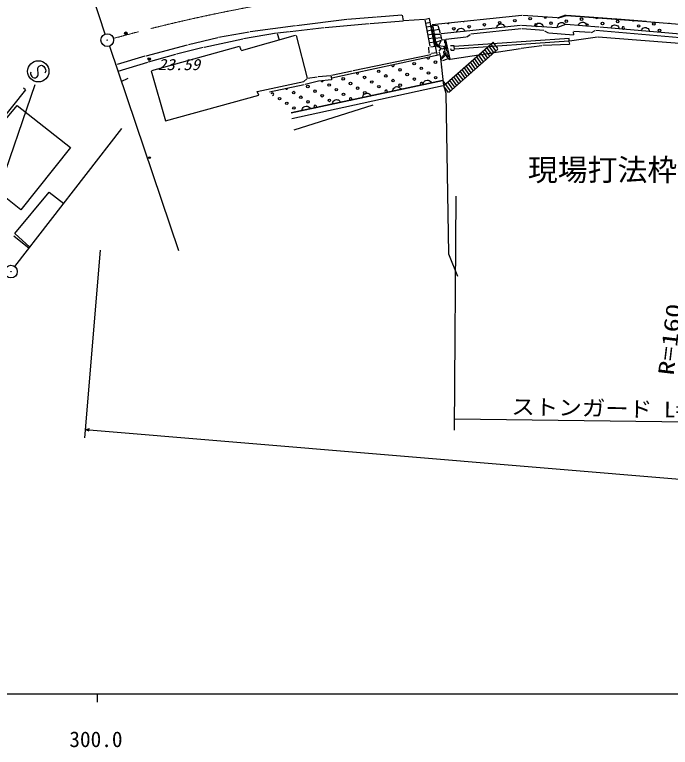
# Model space of a CAD drawing. Units: millimetres, scale not verified. Extents: x 40000 to 680000, y 20000 to 380000.
# Drawn here: x 358328 to 435105, y 198715 to 284556 of the extents above; entities that cross this region are included whole.
import ezdxf
from ezdxf.enums import TextEntityAlignment as Align

# ---------------------------------------------------------------- set-up
doc = ezdxf.new("R2010")
doc.units = ezdxf.units.MM
doc.header["$LTSCALE"] = 1000
doc.linetypes.add('CHAIN', pattern=[18.5, 12, -1.5, 3.5, -1.5])
for name, color, linetype, lineweight in [('M-BGD', 7, 'Continuous', 25), ('M-BMK', 2, 'CHAIN', 13), ('M-TTL-BAND', 7, 'Continuous', 25)]:
    doc.layers.add(name, color=color, linetype=linetype, lineweight=lineweight)
doc.layers.add('M-BMK-SRVR', color=3, linetype='Continuous')
doc.styles.add('ＭＳ ゴシック', font='')
doc.styles.get('ＭＳ ゴシック').set_extended_font_data('MS Gothic')

# ---------------------------------------------------------------- blocks, each defined once
blk = doc.blocks.new('BUHIN278')
at = {"color": 7, "linetype": 'Continuous', "lineweight": 25}
blk.add_line((0, 0), (-234, 187), dxfattribs=at)
blk = doc.blocks.new('BUHIN81')
at = {"color": 7, "linetype": 'Continuous', "lineweight": 25}
blk.add_lwpolyline([(-889, -99), (-916, -197), (-904, -299), (-855, -424), (-753, -588), (-629, -703), (-477, -770), (-317, -766), (-192, -695), (-116, -640), (-36, -531), (-24, -421), (-52, 366), (4, 489), (110, 614), (244, 683), (368, 709), (509, 694), (660, 560), (812, 316), (863, 200), (878, 70), (851, -65), (776, -215)], dxfattribs=at)
blk.add_circle((0, 0), 1244, dxfattribs=at)
blk = doc.blocks.new('BUHIN5')
at = {"color": 3, "linetype": 'Continuous', "lineweight": 25}
for radius in [746, 22.5]:
    blk.add_circle((0, 0), radius, dxfattribs=at)
blk = doc.blocks.new('BUHIN27')
at = {"color": 7, "linetype": 'Continuous', "lineweight": 25}
blk.add_lwpolyline([(228, -445), (107, -462), (-7, -453), (-148, -418), (-252, -348), (-336, -259), (-407, -121), (-429, -1), (-426, 125), (-373, 261), (-313, 359), (-228, 445)], dxfattribs=at)
blk = doc.blocks.new('BUHIN31')
at = {"color": 7, "linetype": 'Continuous', "lineweight": 25}
blk.add_lwpolyline([(309, -393), (194, -433), (80, -446), (-65, -439), (-181, -390), (-281, -319), (-376, -197), (-421, -83), (-442, 41), (-416, 185), (-376, 293), (-309, 393)], dxfattribs=at)
blk = doc.blocks.new('BUHIN32')
at = {"color": 7, "linetype": 'Continuous', "lineweight": 25}
blk.add_lwpolyline([(348, -359), (238, -410), (126, -435), (-19, -443), (-139, -406), (-246, -346), (-354, -235), (-410, -126), (-444, -6), (-433, 141), (-405, 252), (-348, 359)], dxfattribs=at)
blk = doc.blocks.new('BUHIN39')
at = {"color": 7, "linetype": 'Continuous', "lineweight": 25}
blk.add_lwpolyline([(-166, -162), (-116, -188), (-65, -200), (3, -205), (59, -190), (110, -164), (161, -114), (188, -64), (205, -8), (202, 60), (189, 111), (166, 162)], dxfattribs=at)
blk = doc.blocks.new('BUHIN53')
at = {"color": 7, "linetype": 'Continuous', "lineweight": 25}
for centre, radius in [((0, 0), 150), ((0, 0), 131), ((0, 0), 112), ((0, 0), 93.8), ((0, 0), 75), ((0, 0), 56.2), ((0, -1), 37.5), ((0, 0), 18.8)]:
    blk.add_circle(centre, radius, dxfattribs=at)
blk = doc.blocks.new('BUHIN59')
at = {"color": 7, "linetype": 'Continuous', "lineweight": 25}
blk.add_lwpolyline([(-191, 43), (-187, -4), (-172, -46), (-145, -97), (-108, -129), (-66, -154), (-7, -167), (41, -163), (89, -150), (136, -116), (166, -84), (191, -43)], dxfattribs=at)
blk = doc.blocks.new('BUHIN64')
at = {"color": 7, "linetype": 'Continuous', "lineweight": 25}
blk.add_lwpolyline([(-170, -152), (-123, -180), (-72, -195), (-6, -202), (50, -189), (101, -167), (154, -119), (183, -71), (202, -17), (202, 50), (192, 101), (170, 152)], dxfattribs=at)
blk = doc.blocks.new('BUHIN69')
at = {"color": 7, "linetype": 'Continuous', "lineweight": 25}
for radius in [746, 22.5]:
    blk.add_circle((0, 0), radius, dxfattribs=at)

msp = doc.modelspace()

# ---------------------------------------------------------------- linework, layer by layer
at = {"layer": 'M-BGD'}
for p, q in [((368940, 282281), (362098, 302972)), ((368940, 282281), (362098, 302972)), ((397309, 284018), (400679, 284307)), ((400778, 284315), (403672, 284552)), ((403847, 283862), (403731, 284507)), ((417728, 284462), (407225, 283373)), ((421886, 284164), (417827, 284464)), ((421936, 284137), (422951, 284469)), ((422843, 284495), (421983, 284177)), ((422939, 284509), (428262, 284103)), ((422951, 284469), (432338, 283741)), ((385889, 282578), (391226, 283282)), ((391325, 283295), (397210, 284008)), ((399841, 283483), (394675, 283013)), ((403806, 283809), (399941, 283491)), ((406336, 283987), (403906, 283816)), ((406986, 280845), (406395, 283942)), ((406896, 284088), (406435, 284000)), ((406983, 283632), (406473, 283534)), ((407519, 280829), (406896, 284088)), ((407247, 283265), (407204, 283327)), ((407842, 283296), (407326, 283231)), ((417577, 283290), (408261, 282292)), ((421801, 283016), (417676, 283292)), ((422819, 283405), (421898, 283032)), ((426741, 283093), (422915, 283420)), ((428362, 284095), (432271, 283780)), ((432371, 283771), (439345, 283197)), ((382213, 281901), (385790, 282562)), ((390497, 282539), (389103, 282406)), ((394575, 283003), (390597, 282549)), ((407227, 283215), (406560, 283078)), ((407158, 282719), (406647, 282621)), ((407283, 283175), (407608, 280956)), ((407285, 283175), (407593, 281376)), ((407358, 282750), (408038, 282836)), ((408196, 282334), (407906, 283255)), ((417649, 282897), (411751, 282272)), ((420278, 282685), (417748, 282898)), ((420371, 282656), (420794, 282411)), ((423799, 282207), (423776, 282534)), ((425771, 282459), (423822, 282581)), ((425866, 282478), (426297, 282686)), ((444792, 281078), (426392, 282704)), ((437502, 282171), (426841, 283084)), ((378678, 281063), (382115, 281881)), ((385031, 281702), (380500, 280716)), ((384899, 280346), (391229, 282138)), ((389004, 282393), (385129, 281721)), ((389067, 282353), (389294, 281604)), ((391290, 282103), (392576, 277115)), ((407245, 282262), (406734, 282165)), ((407332, 281806), (406821, 281708)), ((407439, 282276), (408161, 282286)), ((407520, 281801), (408287, 281898)), ((407649, 281344), (408299, 281576)), ((408337, 281642), (408221, 282237)), ((408396, 281601), (408729, 281651)), ((408798, 280879), (408780, 281609)), ((408790, 281610), (409282, 279349)), ((411181, 281917), (408829, 281664)), ((423241, 281756), (409809, 280814)), ((411271, 281952), (411661, 282237)), ((423753, 282161), (420887, 282382)), ((423260, 281482), (423241, 281756)), ((426560, 281925), (423312, 281464)), ((441937, 280729), (426660, 281928)), ((369416, 280859), (377522, 256933)), ((369416, 280859), (377522, 256933)), ((373714, 279743), (378581, 281038)), ((374372, 278004), (384637, 280863)), ((384836, 280380), (384699, 280829)), ((406877, 280048), (406826, 280727)), ((407552, 281322), (406908, 281252)), ((407045, 280802), (407913, 280922)), ((407749, 280063), (407623, 280857)), ((407929, 280966), (407635, 281290)), ((407661, 280887), (408221, 280652)), ((407987, 280973), (408321, 281550)), ((408012, 280923), (408749, 280835)), ((408589, 276245), (414343, 281347)), ((408707, 280449), (408787, 280781)), ((409802, 280919), (409378, 280891)), ((409833, 280459), (409802, 280919)), ((423212, 281453), (409829, 280515)), ((414208, 279895), (413619, 280705)), ((414450, 280109), (413860, 280919)), ((414691, 280323), (414102, 281133)), ((414903, 280578), (414343, 281347)), ((420076, 280920), (417654, 280575)), ((423300, 281044), (420176, 280929)), ((423340, 281094), (423273, 281408)), ((423340, 281094), (423273, 281408)), ((377181, 279883), (373966, 278989)), ((380403, 280693), (377277, 279909)), ((407072, 279864), (397957, 277970)), ((407116, 279924), (407113, 279952)), ((407749, 280063), (407157, 280007)), ((407833, 279770), (407749, 280063)), ((407987, 280210), (408138, 279885)), ((408236, 280593), (407998, 280294)), ((408798, 279903), (408705, 280351)), ((409178, 275435), (414895, 280504)), ((414895, 280504), (409178, 275435)), ((417555, 280561), (409343, 279308)), ((409396, 280537), (409373, 280439)), ((409411, 280393), (409786, 280407)), ((413243, 279040), (412654, 279850)), ((413484, 279254), (412895, 280064)), ((413726, 279468), (413136, 280278)), ((413967, 279681), (413378, 280491)), ((370364, 278758), (373618, 279716)), ((408110, 279829), (397969, 277666)), ((408164, 279790), (408546, 276262)), ((408773, 279819), (408221, 279262)), ((408358, 279158), (408231, 279176)), ((408455, 279168), (409024, 279370)), ((408833, 279811), (409047, 279430)), ((409118, 279369), (409246, 279319)), ((412278, 278184), (411688, 278994)), ((412519, 278398), (411930, 279208)), ((412760, 278612), (412171, 279422)), ((413002, 278826), (412412, 279636)), ((370121, 278907), (370082, 278894)), ((370151, 278688), (370269, 278728)), ((373870, 278961), (370421, 277893)), ((411313, 277328), (410723, 278138)), ((411554, 277542), (410964, 278352)), ((411795, 277756), (411206, 278566)), ((412037, 277970), (411447, 278780)), ((370361, 278070), (370416, 278091)), ((374323, 277991), (375983, 272112)), ((395343, 277405), (393869, 277255)), ((395398, 277361), (395444, 276913)), ((397859, 277949), (395442, 277421)), ((397972, 277666), (395457, 277117)), ((410347, 276472), (409758, 277282)), ((410589, 276686), (409999, 277496)), ((410830, 276900), (410241, 277710)), ((411071, 277114), (410482, 277924)), ((370811, 276740), (371629, 277127)), ((386730, 275544), (392206, 276718)), ((408412, 276838), (390697, 273038)), ((390697, 273038), (408412, 276838)), ((392206, 276718), (392551, 277033)), ((393893, 276755), (392329, 276387)), ((393770, 277242), (392637, 277074)), ((395444, 276913), (393893, 276755)), ((409382, 275616), (408491, 276808)), ((409623, 275830), (409034, 276640)), ((409865, 276044), (409275, 276854)), ((410106, 276258), (409517, 277068)), ((355649, 261577), (360739, 276375)), ((388170, 275495), (392231, 276366)), ((388170, 275495), (392231, 276366)), ((408502, 276201), (390795, 272343)), ((408567, 276164), (408835, 275361)), ((409111, 275442), (408581, 276171)), ((408589, 276179), (408608, 276164)), ((375983, 272112), (386908, 275128)), ((386908, 275128), (386730, 275544)), ((408835, 275361), (409119, 256521)), ((352643, 266778), (358640, 273931)), ((358640, 273931), (364875, 269004)), ((391074, 271073), (400308, 274002)), ((358349, 255043), (370895, 271221)), ((364875, 269004), (359069, 261698)), ((359069, 261698), (352643, 266778)), ((358351, 258923), (362361, 263741)), ((362361, 263741), (364068, 262428)), ((409969, 263287), (409806, 235879)), ((358220, 258655), (360023, 257205)), ((360112, 257321), (358351, 258923)), ((368331, 256963), (366489, 234966)), ((409119, 256521), (410167, 253920)), ((409814, 237187), (448009, 236694)), ((366572, 235962), (561228, 219656))]:
    msp.add_line(p, q, dxfattribs=at)
for points in [[(419240, 283188), (419288, 283300), (419354, 283393), (419456, 283496), (419570, 283549), (419689, 283576), (419844, 283566), (419959, 283523), (420065, 283456), (420155, 283339), (420208, 283238), (420238, 283121)], [(421895, 283031), (421889, 283152), (421908, 283265), (421954, 283403), (422034, 283500), (422130, 283576), (422273, 283634), (422395, 283646), (422520, 283632), (422651, 283566), (422744, 283499), (422822, 283406)], [(424330, 283299), (424379, 283410), (424447, 283502), (424552, 283603), (424666, 283654), (424786, 283679), (424941, 283665), (425055, 283621), (425159, 283551), (425247, 283434), (425299, 283331), (425326, 283213)], [(407635, 281290), (407609, 281244), (407595, 281196), (407588, 281132), (407601, 281079), (407623, 281030), (407669, 280980), (407715, 280953), (407767, 280935), (407831, 280935), (407880, 280945), (407929, 280966)], [(408012, 280923), (408029, 280835), (408065, 280758), (408127, 280668), (408203, 280614), (408286, 280576), (408401, 280563), (408491, 280580), (408577, 280615), (408659, 280687), (408710, 280754), (408749, 280835)], [(408787, 280781), (408746, 280777), (408709, 280765), (408664, 280742), (408636, 280710), (408614, 280674), (408601, 280623), (408604, 280581), (408616, 280539), (408644, 280498), (408672, 280471), (408707, 280449)], [(408705, 280351), (408657, 280324), (408619, 280288), (408579, 280234), (408562, 280179), (408556, 280123), (408571, 280053), (408599, 280004), (408636, 279960), (408694, 279927), (408743, 279910), (408798, 279903)], [(359603, 275758), (352104, 266381), (348360, 265632), (333378, 274371)], [(367058, 235777), (366572, 235962), (367082, 236062)]]:
    msp.add_lwpolyline(points, dxfattribs=at)
for centre, radius in [((418691, 284080), 149), ((424711, 284032), 149), ((411541, 283140), 149), ((413328, 283375), 149), ((415116, 283610), 149), ((416903, 283845), 149), ((421136, 283562), 149), ((422924, 283797), 149), ((427157, 283514), 149), ((428944, 283749), 149), ((431390, 283231), 149), ((433178, 283466), 149), ((409754, 282905), 149), ((433836, 282713), 149), ((407598, 278982), 149), ((403450, 278092), 149), ((405104, 278809), 149), ((405944, 278266), 149), ((399301, 277203), 149), ((400956, 277919), 149), ((401795, 277376), 149), ((404289, 277549), 149), ((406783, 277723), 149), ((407623, 277180), 149), ((395153, 276313), 149), ((396807, 277029), 149), ((397647, 276486), 149), ((400141, 276660), 149), ((402635, 276833), 149), ((403475, 276290), 149), ((405129, 277006), 149), ((391005, 275423), 149), ((392659, 276140), 149), ((393499, 275596), 149), ((395993, 275770), 149), ((398487, 275943), 149), ((399326, 275400), 149), ((400981, 276116), 149), ((389351, 274707), 149), ((391844, 274880), 149), ((394338, 275053), 149), ((396832, 275227), 149), ((390190, 274164), 149), ((392684, 274337), 149), ((395178, 274510), 149), ((391030, 273621), 149), ((374129, 267797), 99.5)]:
    msp.add_circle(centre, radius, dxfattribs=at)
for centre, start, end in [((420478, 284315), 193.98368, 337.56433), ((426499, 284266), 186.89197, 344.38868), ((409095, 283658), 223.21673, 328.62118), ((410883, 283893), 255.33015, 296.50776), ((419349, 283327), 277.36565, 254.98352), ((425370, 283279), 327.66663, 202.56359), ((430732, 283983), 207.53335, 323.24224), ((434965, 283700), 247.6951, 282.88354), ((407966, 282671), 349.51146, 41.31635), ((429603, 282996), 272.77044, 257.43479), ((406758, 279525), 186.25921, 17.82522), ((402610, 278636), 184.43498, 19.64945), ((408438, 278439), 162.0627, 209.48591), ((398462, 277746), 182.60296, 21.48147), ((394313, 276856), 208.6874, 342.96275), ((405969, 276463), 293.26939, 270.94156), ((390165, 275966), 208.71499, 355.48939), ((401820, 275573), 293.33875, 270.87221), ((388511, 275250), 271.71949, 179.9013), ((397672, 274684), 293.40768, 270.80327), ((393524, 273794), 293.47621, 270.73475)]:
    msp.add_arc(centre, 149, start, end, dxfattribs=at)
at = {"layer": 'M-BMK'}
msp.add_arc((420746, 97635), 191026, 83.8284, 105.43723, dxfattribs=at)
at = {"layer": 'M-TTL-BAND'}
for p, q in [((40000, 205000), (579000, 205000)), ((368000, 205000), (368000, 204000))]:
    msp.add_line(p, q, dxfattribs=at)

# ---------------------------------------------------------------- block references
at = {"layer": 'M-BGD', "rotation": 237.99205}
for name, p in [('BUHIN31', (415248, 283040)), ('BUHIN27', (428618, 282932)), ('BUHIN69', (369175, 281569)), ('BUHIN53', (371350, 282376)), ('BUHIN64', (407323, 282950)), ('BUHIN64', (407400, 282501)), ('BUHIN31', (410590, 282541)), ('BUHIN27', (432172, 282627)), ('BUHIN64', (407478, 282051)), ('BUHIN64', (407555, 281601)), ('BUHIN39', (408839, 281384)), ('BUHIN39', (408937, 280932)), ('BUHIN39', (409036, 280479)), ('BUHIN59', (408635, 279679)), ('BUHIN39', (409135, 280027)), ('BUHIN53', (374091, 279351)), ('BUHIN59', (408359, 279401)), ('BUHIN39', (409233, 279575)), ('BUHIN32', (406641, 276458)), ('BUHIN32', (399555, 274938)), ('BUHIN32', (403098, 275698)), ('BUHIN32', (396011, 274178)), ('BUHIN32', (392468, 273418))]:
    msp.add_blockref(name, p, dxfattribs=at)
at = {"layer": 'M-BGD'}
for name, p in [('BUHIN81', (361094, 277914)), ('BUHIN278', (359603, 275758))]:
    msp.add_blockref(name, p, dxfattribs=at)
at = {"layer": 'M-BMK-SRVR'}
for p in [(369175, 281569), (357890, 254451)]:
    msp.add_blockref('BUHIN5', p, dxfattribs=at)

# ---------------------------------------------------------------- texts
at = {"layer": 'M-BGD', "style": 'ＭＳ ゴシック', "oblique": 15, "width": 1.1}
msp.add_text('23.59', height=1320, dxfattribs=at).set_placement((375096, 277657), align=Align.BOTTOM_LEFT)
at = {"layer": 'M-BGD', "style": 'ＭＳ ゴシック'}
msp.add_text('現場打法枠工', height=2566, dxfattribs=at).set_placement((418417, 264323), align=Align.BOTTOM_LEFT)
for s, rotation, width, p in [('R=160', 83.2, 1.35, (436026, 242163)), ('ストンガード L=40.0', 358.9, 1.1, (416464, 237184))]:
    msp.add_text(s, height=1833, rotation=rotation, dxfattribs=dict(at, width=width)).set_placement(p, align=Align.BOTTOM_LEFT)
at = {"layer": 'M-TTL-BAND', "style": 'ＭＳ ゴシック'}
msp.add_text('300.0', height=1833, dxfattribs=at).set_placement((367844, 198195), align=Align.BOTTOM_CENTER)

doc.saveas('drawing.dxf')
